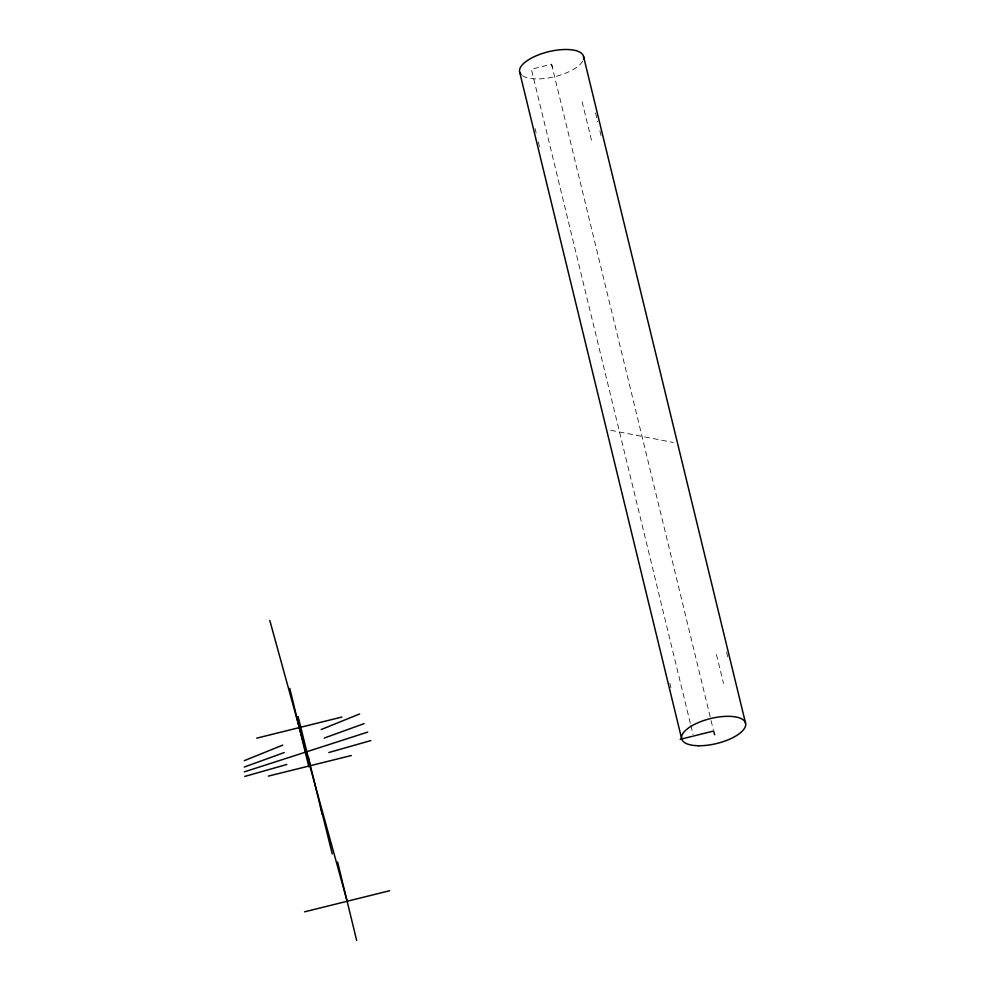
<?xml version="1.0" encoding="UTF-8"?>
<svg xmlns="http://www.w3.org/2000/svg" width="990" height="990" viewBox="0 0 990 990"><rect width="100%" height="100%" fill="white"/><g stroke="black" fill="none" stroke-linecap="round" stroke-linejoin="round"><path stroke-width="0.74" stroke-dasharray="4.95 3.71" d="M552.606 67.914L551.579 64.202L531.37 69.213L690.5 724.037M610.719 430.279L673.336 442.468M595.547 112.86L597.712 121.82M599.89 130.779L601.351 136.756M726.561 652.014L727.811 657.063M582.145 101.76L592.329 143.736M716.451 654.514L723.504 683.471M551.579 64.202L713.27 729.543M690.859 725.546L693.049 734.555M535.046 128.477L536.135 132.957M538.312 141.917L539.773 147.894M669.884 683.31L670.973 687.79M582.689 61.12A32.893 12.845 -13.7 0 1 553.856 76.873A32.893 12.845 -13.7 0 1 521.916 75.29"/><path stroke-width="1.49" d="M244.32 760.666L282.756 745.099M321.193 729.531L359.63 713.963M244.283 767.04L284.217 752.561M324.151 738.095L364.085 723.628M244.332 771.878L367.698 732.093M244.815 776.432L286.815 764.478M328.816 752.524L370.817 740.582M256.744 738.156L341.859 717.057M268.327 776.111L351.326 755.531M693.421 736.053L713.629 731.041L714.656 734.753M304.574 911.827L389.701 890.715M680.217 739.32L692.282 736.337M269.787 620.445L347.131 901.271M298.077 716.5L309.882 763.983M320.451 806.454L332.256 853.937M583.506 56.294L745.557 723.133M519.663 72.121L681.714 738.961M337.602 862.043L356.672 940.5M308.261 756.781L322.245 814.312M289.761 688.384L308.831 766.829M521.124 74.572A32.893 12.845 -13.7 0 1 548.175 51.814A32.893 12.845 -13.7 0 1 583.506 59.103M698.569 745.742A32.893 12.845 -13.7 0 0 745.718 724.037A32.893 12.845 -13.7 0 0 696.613 723.356A32.893 12.845 -13.7 0 0 698.569 745.742"/></g></svg>
